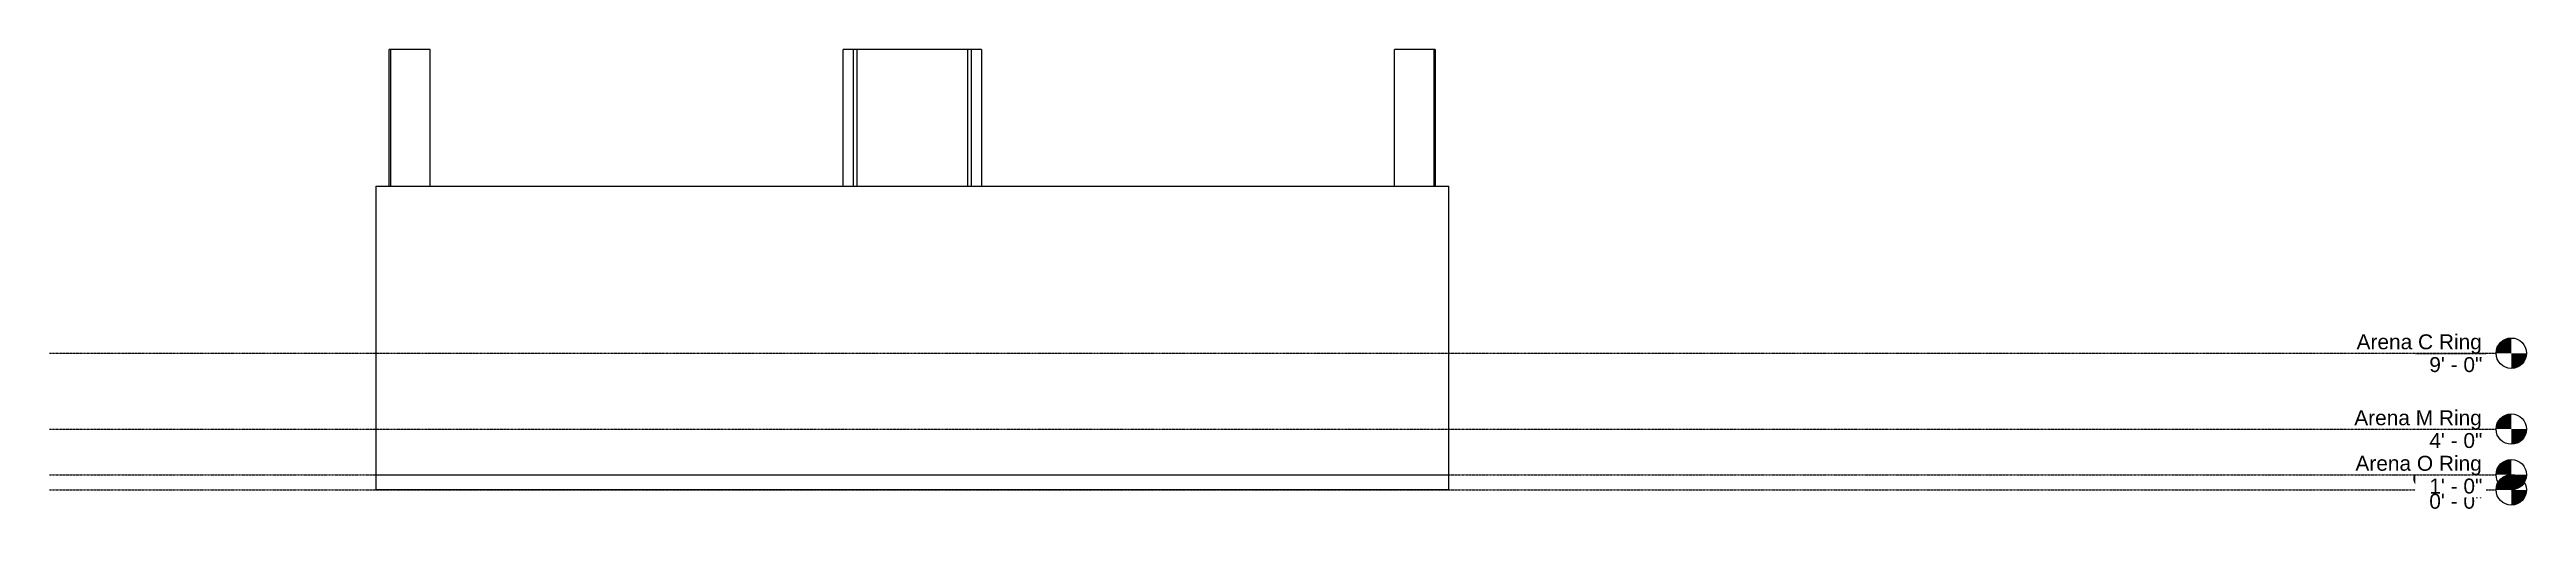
# Model space of a CAD drawing. Header units: inches. Extents: x -1015 to 942, y -18 to 348.
import ezdxf

# ---------------------------------------------------------------- set-up
doc = ezdxf.new("R2010")
doc.units = ezdxf.units.IN
doc.header["$MEASUREMENT"] = 0
doc.linetypes.add('Grid Line 1_2_', pattern=[0.875, 0.5, -0.125, 0.125, -0.125])
for name, color, linetype, lineweight in [('A-FLOR-LEVL', 6, 'Continuous', 9), ('A-FLOR-OTLN', 6, 'Continuous', 13), ('A-WALL', 2, 'Continuous', 13)]:
    doc.layers.add(name, color=color, linetype=linetype, lineweight=lineweight)

# ---------------------------------------------------------------- blocks, each defined once
blk = doc.blocks.new('Level - Level Head - Circle-50818-South')
at = {"layer": 'A-FLOR-LEVL'}
h = blk.add_hatch(color=256, dxfattribs=at)
edge = h.paths.add_edge_path(flags=0)
edge.add_line((930.4, 0), (918.4, 0))
edge.add_arc((930.4, 0), 12, 90, 180, ccw=False)
edge.add_line((930.4, 12), (930.4, 0))
h = blk.add_hatch(color=256, dxfattribs=at)
edge = h.paths.add_edge_path(flags=0)
edge.add_line((930.4, -12), (930.4, 0))
edge.add_line((930.4, 0), (942.4, 0))
edge.add_arc((930.4, 0), 12, 270, 360, ccw=False)
blk.add_circle((930.4, 0), 12, dxfattribs=at)

msp = doc.modelspace()

# ---------------------------------------------------------------- linework, layer by layer
at = {"layer": 'A-FLOR-OTLN'}
for p, q in [((-757.4, 12), (-757.4, 0)), ((-757.4, 12), (90.6, 12)), ((90.6, 0), (90.6, 12))]:
    msp.add_line(p, q, dxfattribs=at)
at = {"layer": 'A-WALL'}
for p, q in [((-714.5, 348), (-746.8, 348)), ((-746.8, 240), (-746.8, 348)), ((-745.8, 348), (-745.8, 240)), ((-714.5, 240), (-714.5, 348)), ((-388.1, 240), (-388.1, 348)), ((-278.8, 348), (-388.1, 348)), ((-380.1, 348), (-380.1, 240)), ((-377.2, 348), (-377.2, 240)), ((-289.7, 348), (-289.7, 240)), ((-286.7, 240), (-286.7, 348)), ((-278.8, 348), (-278.8, 240)), ((47.7, 240), (47.7, 348)), ((79.9, 348), (47.7, 348)), ((79, 240), (79, 348)), ((79.9, 348), (79.9, 240)), ((-757.4, 240), (-757.4, 12)), ((-757.4, 240), (90.6, 240)), ((90.6, 12), (90.6, 240)), ((90.6, 0), (-757.4, 0))]:
    msp.add_line(p, q, dxfattribs=at)

# ---------------------------------------------------------------- block references
at = {"layer": 'A-FLOR-LEVL'}
for p in [(0, 108), (0, 48), (0, 0)]:
    msp.add_blockref('Level - Level Head - Circle-50818-South', p, dxfattribs=at)

# ---------------------------------------------------------------- next in the draw order: texts
at = {"layer": 'A-FLOR-LEVL', "char_height": 11.802, "attachment_point": 3, "line_spacing_factor": 0.938532, "bg_fill": 3, "box_fill_scale": 1.25, "bg_fill_color": 0, "bg_fill_transparency": 0}
for s, insert, width in [('\\fArial|b0|i0|c0|p34|;Arena C Ring', (907.1, 122.9), 117.792), ('\\fArial|b0|i0|c0|p34|;Arena M Ring', (907.1, 62.9), 119.952), ('\\fArial|b0|i0|c0|p34|;Ground', (907.1, 14.9), 65.52)]:
    msp.add_mtext(s, dxfattribs=dict(at, insert=insert, width=width))

# ---------------------------------------------------------------- next in the draw order: texts
at = {"layer": 'A-FLOR-LEVL', "char_height": 11.802, "width": 49.968, "attachment_point": 3, "line_spacing_factor": 0.938532, "bg_fill": 3, "box_fill_scale": 1.25, "bg_fill_color": 0, "bg_fill_transparency": 0}
for s, insert in [('\\fArial|b0|i0|c0|p34|;9\' - 0"', (907.6, 104.9)), ('\\fArial|b0|i0|c0|p34|;4\' - 0"', (907.6, 44.9)), ('\\fArial|b0|i0|c0|p34|;0\' - 0"', (907.6, -3.1))]:
    msp.add_mtext(s, dxfattribs=dict(at, insert=insert))

# ---------------------------------------------------------------- next in the draw order: linework, layer by layer
at = {"layer": 'A-FLOR-LEVL', "linetype": 'Grid Line 1_2_'}
for p, q in [((-1015.3, 108), (918.4, 108)), ((-1015.3, 48), (918.4, 48)), ((-1015.3, 0), (918.4, 0))]:
    msp.add_line(p, q, dxfattribs=at)

# ---------------------------------------------------------------- next in the draw order: block references
at = {"layer": 'A-FLOR-LEVL'}
msp.add_blockref('Level - Level Head - Circle-50818-South', (0, 12), dxfattribs=at)

# ---------------------------------------------------------------- next in the draw order: texts
at = {"layer": 'A-FLOR-LEVL', "insert": (907.1, 26.9), "char_height": 11.802, "width": 118.944, "attachment_point": 3, "line_spacing_factor": 0.938532, "bg_fill": 3, "box_fill_scale": 1.25, "bg_fill_color": 0, "bg_fill_transparency": 0}
msp.add_mtext('\\fArial|b0|i0|c0|p34|;Arena O Ring', dxfattribs=at)

# ---------------------------------------------------------------- next in the draw order: texts
at = {"layer": 'A-FLOR-LEVL', "insert": (907.6, 8.9), "char_height": 11.802, "width": 49.968, "attachment_point": 3, "line_spacing_factor": 0.938532, "bg_fill": 3, "box_fill_scale": 1.25, "bg_fill_color": 0, "bg_fill_transparency": 0}
msp.add_mtext('\\fArial|b0|i0|c0|p34|;1\' - 0"', dxfattribs=at)

# ---------------------------------------------------------------- next in the draw order: linework, layer by layer
at = {"layer": 'A-FLOR-LEVL', "linetype": 'Grid Line 1_2_'}
msp.add_line((-1015.3, 12), (918.4, 12), dxfattribs=at)

doc.saveas('drawing.dxf')
